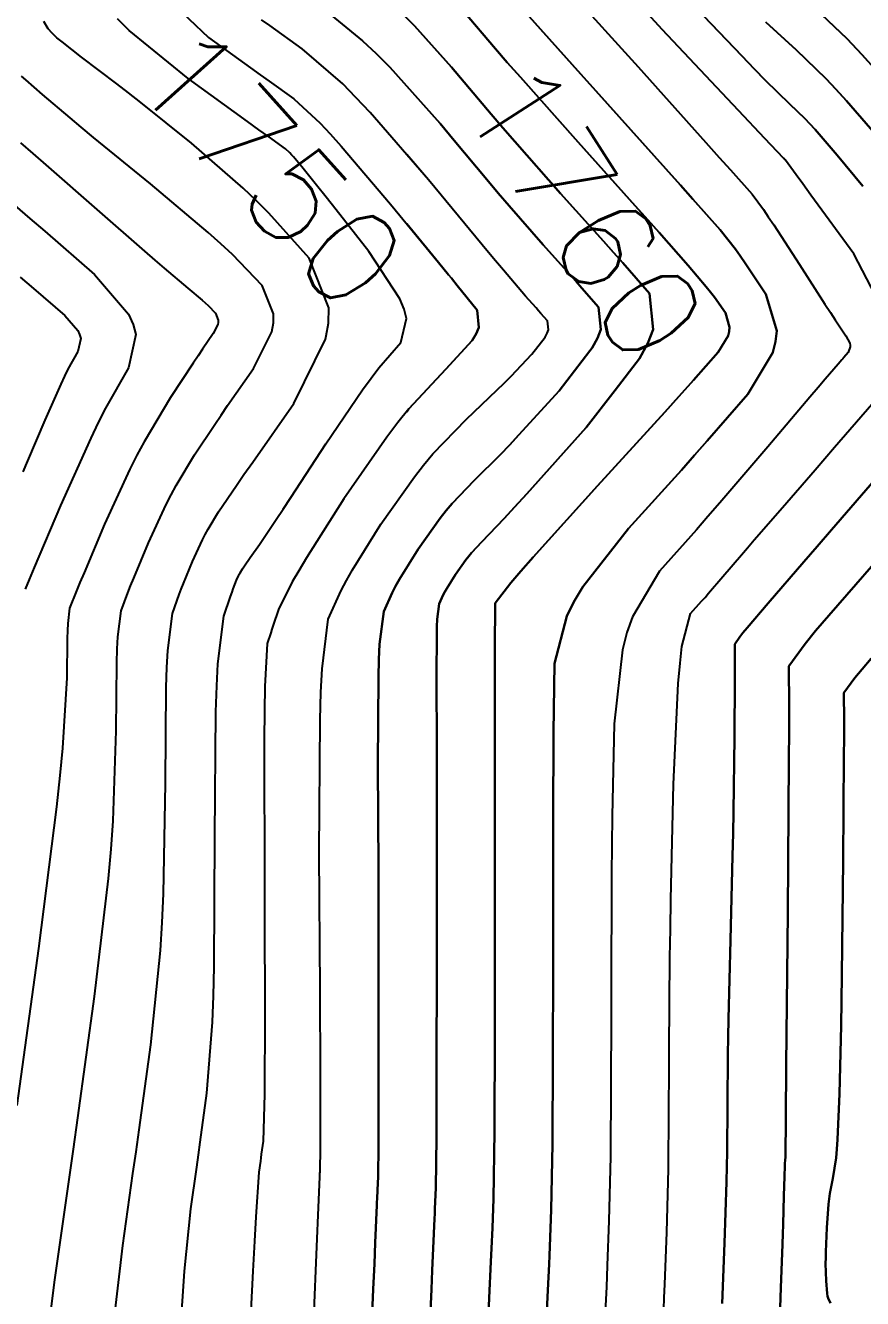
# Model space of a CAD drawing. Header units: metres. Extents: x 837476 to 838477, y 1189012 to 1191014.
# Drawn here: x 837809.7 to 837843.2, y 1189414.4 to 1189465.3 of the extents above; entities that cross this region are included whole.
import ezdxf

# ---------------------------------------------------------------- set-up
doc = ezdxf.new("R2010")
doc.units = ezdxf.units.M
doc.header["$LTSCALE"] = 0.3
doc.layers.add('COTAS 10', color=1, linetype='Continuous')
doc.layers.add('COTAS INT', color=252, linetype='Continuous')
doc.styles.get("Standard").update_dxf_attribs({"font": 'simplex.shx'})

msp = doc.modelspace()

# ---------------------------------------------------------------- linework, layer by layer
at = {"layer": 'COTAS 10'}
for points in [[(837827.182, 1189465.924), (837828.475, 1189464.406), (837828.948, 1189463.864), (837829.472, 1189463.269), (837831.783, 1189460.678), (837834.064, 1189458.133), (837834.57, 1189457.567), (837835.02, 1189457.062), (837836.189, 1189455.737), (837836.91, 1189454.88), (837837.078, 1189454.669), (837837.232, 1189454.47), (837837.674, 1189453.844), (837837.844, 1189453.268), (837837.827, 1189453.1), (837837.782, 1189452.927), (837837.387, 1189452.272), (837836.393, 1189451.148), (837837.387, 1189452.272), (837837.782, 1189452.927), (837837.827, 1189453.1), (837837.844, 1189453.268), (837837.674, 1189453.844), (837837.232, 1189454.47), (837837.078, 1189454.669), (837836.91, 1189454.88), (837836.189, 1189455.737), (837835.02, 1189457.062), (837834.57, 1189457.567), (837834.064, 1189458.133), (837831.783, 1189460.678), (837829.472, 1189463.269), (837828.948, 1189463.864), (837828.475, 1189464.406), (837827.182, 1189465.924)], [(837815.892, 1189413.341), (837815.968, 1189414.496), (837816.041, 1189415.509), (837816.284, 1189417.997), (837816.522, 1189419.662), (837816.592, 1189420.157), (837816.663, 1189420.667), (837816.933, 1189422.631), (837817.153, 1189425.459), (837817.192, 1189426.513), (837817.223, 1189427.685), (837817.254, 1189432.896), (837817.291, 1189437.885), (837817.325, 1189438.916), (837817.368, 1189439.796), (837817.612, 1189441.711), (837817.878, 1189442.495), (837817.936, 1189442.663), (837817.988, 1189442.809), (837818.119, 1189443.156), (837818.208, 1189443.35), (837818.233, 1189443.399), (837818.259, 1189443.447), (837818.352, 1189443.602), (837818.513, 1189443.839), (837818.582, 1189443.938), (837818.661, 1189444.052), (837819.033, 1189444.581), (837819.708, 1189445.578), (837819.979, 1189445.986), (837820.286, 1189446.451), (837821.695, 1189448.608), (837823.156, 1189450.769), (837823.496, 1189451.237), (837823.806, 1189451.649), (837824.693, 1189452.665), (837824.922, 1189453.616), (837824.819, 1189453.986), (837824.643, 1189454.402), (837823.405, 1189456.293), (837821.955, 1189458.148), (837821.644, 1189458.542), (837821.374, 1189458.885), (837820.728, 1189459.692), (837820.392, 1189460.088), (837820.316, 1189460.172), (837820.249, 1189460.244), (837820.069, 1189460.41), (837819.394, 1189460.897), (837819.015, 1189461.172), (837818.552, 1189461.507), (837816.184, 1189463.22), (837813.815, 1189465.139), (837813.352, 1189465.605)], [(837844.265, 1189460.309), (837842.516, 1189462.333), (837842.094, 1189462.794), (837841.699, 1189463.212), (837840.5, 1189464.365), (837839.287, 1189465.48)], [(837839.287, 1189465.48), (837840.5, 1189464.365), (837841.699, 1189463.212), (837842.094, 1189462.794), (837842.516, 1189462.333), (837844.265, 1189460.309)], [(837809.463, 1189455.268), (837809.994, 1189454.817), (837811.245, 1189453.742), (837811.768, 1189453.132), (837811.84, 1189452.974), (837811.881, 1189452.82), (837811.766, 1189452.305), (837811.37, 1189451.587), (837811.233, 1189451.306), (837811.084, 1189450.989), (837810.448, 1189449.545), (837809.752, 1189447.919), (837809.565, 1189447.487)], [(837828.201, 1189413.773), (837828.229, 1189414.43), (837828.294, 1189415.874), (837828.331, 1189416.695), (837828.342, 1189416.96), (837828.354, 1189417.242), (837828.397, 1189418.393), (837828.432, 1189421.093), (837828.439, 1189422.35), (837828.445, 1189423.828), (837828.454, 1189431.007), (837828.455, 1189437.972), (837828.456, 1189439.316), (837828.456, 1189440.405), (837828.46, 1189442.227), (837829.091, 1189443.047), (837829.487, 1189443.506), (837829.98, 1189444.065), (837832.558, 1189446.921), (837835.248, 1189449.877), (837835.811, 1189450.5), (837836.295, 1189451.037), (837836.393, 1189451.148), (837836.295, 1189451.037), (837835.811, 1189450.5), (837835.248, 1189449.877), (837832.558, 1189446.921), (837829.98, 1189444.065), (837829.487, 1189443.506), (837829.091, 1189443.047), (837828.46, 1189442.227), (837828.456, 1189440.405), (837828.456, 1189439.316), (837828.455, 1189437.972), (837828.454, 1189431.007), (837828.445, 1189423.828), (837828.439, 1189422.35), (837828.432, 1189421.093), (837828.397, 1189418.393), (837828.354, 1189417.242), (837828.342, 1189416.96), (837828.331, 1189416.695), (837828.294, 1189415.874), (837828.229, 1189414.43), (837828.201, 1189413.773)], [(837839.841, 1189413.243), (837839.898, 1189414.838), (837839.958, 1189416.578), (837839.972, 1189416.992), (837839.984, 1189417.375), (837840.017, 1189418.511), (837840.038, 1189419.287), (837840.042, 1189419.443), (837840.046, 1189419.573), (837840.055, 1189419.833), (837840.059, 1189419.911), (837840.061, 1189419.928), (837840.062, 1189419.942), (837840.067, 1189419.973), (837840.071, 1189420.001), (837840.072, 1189420.013), (837840.073, 1189420.026), (837840.076, 1189420.088), (837840.091, 1189421.628), (837840.111, 1189423.743), (837840.167, 1189429.842), (837840.215, 1189435.958), (837840.222, 1189437.139), (837840.225, 1189438.098), (837840.21, 1189439.709), (837840.862, 1189440.608), (837841.284, 1189441.119), (837841.812, 1189441.742), (837844.595, 1189444.936)], [(837844.595, 1189444.936), (837841.812, 1189441.742), (837841.284, 1189441.119), (837840.862, 1189440.608), (837840.21, 1189439.709), (837840.225, 1189438.098), (837840.222, 1189437.139), (837840.215, 1189435.958), (837840.167, 1189429.842), (837840.111, 1189423.743), (837840.091, 1189421.628), (837840.076, 1189420.088), (837840.073, 1189420.026), (837840.072, 1189420.013), (837840.071, 1189420.001), (837840.067, 1189419.973), (837840.062, 1189419.942), (837840.061, 1189419.928), (837840.059, 1189419.911), (837840.055, 1189419.833), (837840.046, 1189419.573), (837840.042, 1189419.443), (837840.038, 1189419.287), (837840.017, 1189418.511), (837839.984, 1189417.375), (837839.972, 1189416.992), (837839.958, 1189416.578), (837839.898, 1189414.838), (837839.841, 1189413.243)]]:
    msp.add_lwpolyline(points, dxfattribs=at)
at = {"layer": 'COTAS INT'}
for points in [[(837844.212, 1189453.518), (837842.808, 1189456.209), (837841.098, 1189458.552), (837840.77, 1189459.001), (837840.505, 1189459.363), (837840.074, 1189459.951), (837840.056, 1189459.973), (837840.051, 1189459.978), (837840.047, 1189459.984), (837840.032, 1189460.002), (837840.019, 1189460.017), (837840.016, 1189460.021), (837840.013, 1189460.024), (837840.004, 1189460.032), (837839.253, 1189460.827), (837838.199, 1189461.944), (837835.14, 1189465.186), (837832.075, 1189468.54)], [(837844.212, 1189453.518), (837842.808, 1189456.209), (837841.098, 1189458.552), (837840.77, 1189459.001), (837840.505, 1189459.363), (837840.074, 1189459.951), (837840.056, 1189459.973), (837840.051, 1189459.978), (837840.047, 1189459.984), (837840.032, 1189460.002), (837840.019, 1189460.017), (837840.016, 1189460.021), (837840.013, 1189460.024), (837840.004, 1189460.032), (837839.253, 1189460.827), (837838.199, 1189461.944), (837835.14, 1189465.186), (837832.075, 1189468.54)], [(837815.424, 1189466.349), (837816.999, 1189464.867), (837818.68, 1189463.652), (837819.067, 1189463.373), (837819.419, 1189463.12), (837820.405, 1189462.412), (837821.463, 1189461.434), (837821.86, 1189461.01), (837822.303, 1189460.519), (837824.28, 1189458.191), (837826.194, 1189455.862), (837826.596, 1189455.369), (837826.713, 1189455.226), (837826.943, 1189454.943), (837827.737, 1189453.955), (837827.811, 1189453.253), (837827.704, 1189453.007), (837827.541, 1189452.739), (837826.495, 1189451.585), (837825.011, 1189449.999), (837824.574, 1189449.459), (837824.124, 1189448.874), (837822.403, 1189446.398), (837820.91, 1189444.038), (837820.604, 1189443.528), (837820.346, 1189443.08), (837819.801, 1189441.977), (837819.584, 1189441.344), (837819.532, 1189441.191), (837819.484, 1189441.049), (837819.339, 1189440.62), (837819.248, 1189438.89), (837819.234, 1189437.928), (837819.224, 1189436.756), (837819.23, 1189430.781), (837819.244, 1189424.769), (837819.24, 1189423.575), (837819.233, 1189422.584), (837819.18, 1189420.704), (837819.108, 1189420.178), (837819.089, 1189420.042), (837819.07, 1189419.91), (837819.006, 1189419.464), (837818.886, 1189417.676), (837818.831, 1189416.697), (837818.767, 1189415.507), (837818.46, 1189409.464)], [(837821.235, 1189466.303), (837823.162, 1189464.728), (837823.705, 1189464.215), (837824.251, 1189463.669), (837826.257, 1189461.42), (837826.822, 1189460.742), (837828.124, 1189459.175), (837828.583, 1189458.633), (837829.017, 1189458.124), (837830.377, 1189456.57), (837831.446, 1189455.376), (837831.697, 1189455.094), (837831.929, 1189454.834), (837832.601, 1189454.07), (837832.69, 1189453.175), (837832.553, 1189452.833), (837832.347, 1189452.449), (837832.248, 1189452.319), (837831.02, 1189450.722), (837829.414, 1189448.958), (837829.032, 1189448.551), (837828.677, 1189448.181), (837827.622, 1189447.138), (837826.745, 1189446.223), (837826.503, 1189445.932), (837826.26, 1189445.626), (837825.385, 1189444.386), (837824.641, 1189443.187), (837824.481, 1189442.906), (837824.341, 1189442.648), (837824.004, 1189441.899), (837823.842, 1189440.593), (837823.813, 1189439.982), (837823.792, 1189439.264), (837823.771, 1189435.771), (837823.791, 1189431.598), (837823.795, 1189430.45), (837823.798, 1189429.307), (837823.802, 1189425.206), (837823.798, 1189421.816), (837823.796, 1189421.121), (837823.793, 1189420.531), (837823.777, 1189419.277), (837823.757, 1189418.759), (837823.752, 1189418.633), (837823.747, 1189418.514), (837823.73, 1189418.144), (837823.666, 1189416.634), (837823.631, 1189415.796), (837823.588, 1189414.776), (837823.373, 1189409.575)], [(837831.399, 1189466.772), (837834.179, 1189463.685), (837836.89, 1189460.665), (837837.431, 1189460.063), (837837.88, 1189459.561), (837838.742, 1189458.593), (837839.195, 1189457.974), (837839.386, 1189457.693), (837839.605, 1189457.364), (837840.634, 1189455.777), (837841.657, 1189454.186), (837841.873, 1189453.854), (837842.06, 1189453.569), (837842.491, 1189452.931), (837842.652, 1189452.626), (837842.668, 1189452.55), (837842.671, 1189452.479), (837842.58, 1189452.253), (837842.414, 1189452.061), (837842.37, 1189452.01), (837842.327, 1189451.961), (837842.182, 1189451.793), (837841.667, 1189451.189), (837841.391, 1189450.864), (837841.058, 1189450.471), (837839.374, 1189448.485), (837837.456, 1189446.244), (837836.976, 1189445.691), (837836.517, 1189445.166), (837835.041, 1189443.516), (837833.951, 1189441.689), (837833.735, 1189441.054), (837833.556, 1189440.363), (837833.222, 1189437.399), (837833.148, 1189433.713), (837833.134, 1189432.566), (837833.123, 1189431.365), (837833.105, 1189426.573), (837833.091, 1189422.051), (837833.083, 1189421.021), (837833.072, 1189420.086), (837833.016, 1189417.51), (837832.95, 1189415.724), (837832.932, 1189415.288), (837832.915, 1189414.877), (837832.857, 1189413.604)], [(837831.399, 1189466.772), (837834.179, 1189463.685), (837836.89, 1189460.665), (837837.431, 1189460.063), (837837.88, 1189459.561), (837838.742, 1189458.593), (837839.195, 1189457.974), (837839.386, 1189457.693), (837839.605, 1189457.364), (837840.634, 1189455.777), (837841.657, 1189454.186), (837841.873, 1189453.854), (837842.06, 1189453.569), (837842.491, 1189452.931), (837842.652, 1189452.626), (837842.668, 1189452.55), (837842.671, 1189452.479), (837842.58, 1189452.253), (837842.414, 1189452.061), (837842.37, 1189452.01), (837842.327, 1189451.961), (837842.182, 1189451.793), (837841.667, 1189451.189), (837841.391, 1189450.864), (837841.058, 1189450.471), (837839.374, 1189448.485), (837837.456, 1189446.244), (837836.976, 1189445.691), (837836.517, 1189445.166), (837835.041, 1189443.516), (837833.951, 1189441.689), (837833.735, 1189441.054), (837833.556, 1189440.363), (837833.222, 1189437.399), (837833.148, 1189433.713), (837833.134, 1189432.566), (837833.123, 1189431.365), (837833.105, 1189426.573), (837833.091, 1189422.051), (837833.083, 1189421.021), (837833.072, 1189420.086), (837833.016, 1189417.51), (837832.95, 1189415.724), (837832.932, 1189415.288), (837832.915, 1189414.877), (837832.857, 1189413.604)], [(837843.178, 1189458.916), (837842.148, 1189460.156), (837841.267, 1189461.175), (837841.055, 1189461.407), (837840.856, 1189461.618), (837840.252, 1189462.199), (837839.27, 1189463.154), (837838.833, 1189463.6), (837838.325, 1189464.126), (837835.892, 1189466.684)], [(837835.892, 1189466.684), (837838.325, 1189464.126), (837838.833, 1189463.6), (837839.27, 1189463.154), (837840.252, 1189462.199), (837840.856, 1189461.618), (837841.055, 1189461.407), (837841.267, 1189461.175), (837842.148, 1189460.156), (837843.178, 1189458.916)], [(837843.764, 1189463.49), (837843.133, 1189464.18), (837842.543, 1189464.806), (837840.749, 1189466.531)], [(837840.749, 1189466.531), (837842.543, 1189464.806), (837843.133, 1189464.18), (837843.764, 1189463.49)], [(837829.7, 1189465.841), (837831.891, 1189463.398), (837832.487, 1189462.732), (837835.294, 1189459.603), (837835.876, 1189458.953), (837836.374, 1189458.396), (837837.466, 1189457.165), (837838.074, 1189456.393), (837838.267, 1189456.126), (837838.471, 1189455.835), (837839.295, 1189454.589), (837839.727, 1189453.127), (837839.684, 1189452.699), (837839.569, 1189452.261), (837838.567, 1189450.598), (837836.945, 1189448.722), (837836.44, 1189448.15), (837835.911, 1189447.555), (837833.8, 1189445.218), (837831.965, 1189442.877), (837831.611, 1189442.28), (837831.324, 1189441.705), (837830.841, 1189439.813), (837830.802, 1189437.059), (837830.795, 1189435.941), (837830.789, 1189434.669), (837830.779, 1189428.79), (837830.768, 1189422.94), (837830.761, 1189421.685), (837830.752, 1189420.59), (837830.706, 1189417.952), (837830.652, 1189416.483), (837830.637, 1189416.124), (837830.623, 1189415.786), (837830.575, 1189414.739), (837830.51, 1189413.328)], [(837830.51, 1189413.328), (837830.575, 1189414.739), (837830.623, 1189415.786), (837830.637, 1189416.124), (837830.652, 1189416.483), (837830.706, 1189417.952), (837830.752, 1189420.59), (837830.761, 1189421.685), (837830.768, 1189422.94), (837830.779, 1189428.79), (837830.789, 1189434.669), (837830.795, 1189435.941), (837830.802, 1189437.059), (837830.841, 1189439.813), (837831.324, 1189441.705), (837831.611, 1189442.28), (837831.965, 1189442.877), (837833.8, 1189445.218), (837835.911, 1189447.555), (837836.44, 1189448.15), (837836.945, 1189448.722), (837838.567, 1189450.598), (837839.569, 1189452.261), (837839.684, 1189452.699), (837839.727, 1189453.127), (837839.295, 1189454.589), (837838.471, 1189455.835), (837838.267, 1189456.126), (837838.074, 1189456.393), (837837.466, 1189457.165), (837836.374, 1189458.396), (837835.876, 1189458.953), (837835.294, 1189459.603), (837832.487, 1189462.732), (837831.891, 1189463.398), (837829.7, 1189465.841)], [(837813.196, 1189413.343), (837813.562, 1189416.53), (837813.974, 1189419.414), (837814.095, 1189420.272), (837814.218, 1189421.156), (837814.686, 1189424.559), (837815.073, 1189428.334), (837815.145, 1189429.452), (837815.201, 1189430.601), (837815.278, 1189435.011), (837815.307, 1189438.862), (837815.333, 1189439.658), (837815.367, 1189440.338), (837815.554, 1189441.816), (837815.823, 1189442.57), (837815.908, 1189442.793), (837815.997, 1189443.022), (837816.358, 1189443.9), (837816.754, 1189444.763), (837816.866, 1189444.983), (837816.979, 1189445.194), (837817.392, 1189445.885), (837818.109, 1189446.937), (837818.413, 1189447.375), (837818.763, 1189447.876), (837820.407, 1189450.219), (837821.682, 1189452.788), (837821.708, 1189452.93), (837821.799, 1189453.434), (837821.815, 1189454.05), (837821.018, 1189456.038), (837819.406, 1189457.838), (837818.907, 1189458.337), (837818.385, 1189458.836), (837816.312, 1189460.639), (837814.287, 1189462.263), (837813.796, 1189462.648), (837813.334, 1189463.006), (837811.919, 1189464.069), (837811.147, 1189464.683), (837810.93, 1189464.854), (837810.737, 1189465.037), (837810.579, 1189465.206), (837810.413, 1189465.499)], [(837821.052, 1189409.715), (837821.346, 1189416.808), (837821.384, 1189417.737), (837821.449, 1189419.279), (837821.455, 1189419.423), (837821.457, 1189419.469), (837821.459, 1189419.518), (837821.467, 1189419.719), (837821.473, 1189420.206), (837821.474, 1189420.435), (837821.475, 1189420.705), (837821.477, 1189422.022), (837821.469, 1189424.551), (837821.465, 1189425.585), (837821.459, 1189426.764), (837821.428, 1189432.23), (837821.46, 1189437.567), (837821.493, 1189438.664), (837821.537, 1189439.597), (837821.784, 1189441.593), (837822.3, 1189442.736), (837822.513, 1189443.131), (837822.757, 1189443.56), (837823.894, 1189445.392), (837825.231, 1189447.286), (837825.602, 1189447.754), (837825.972, 1189448.198), (837827.312, 1189449.596), (837828.529, 1189450.747), (837828.823, 1189451.035), (837829.097, 1189451.31), (837829.93, 1189452.191), (837830.457, 1189452.877), (837830.539, 1189453.03), (837830.594, 1189453.166), (837830.558, 1189453.522), (837830.291, 1189453.825), (837830.199, 1189453.929), (837830.099, 1189454.041), (837829.674, 1189454.516), (837828.79, 1189455.551), (837828.4, 1189456.017), (837827.948, 1189456.56), (837825.794, 1189459.168), (837823.459, 1189461.866), (837822.894, 1189462.467), (837822.364, 1189463.004), (837820.74, 1189464.414), (837819.443, 1189465.342), (837819.119, 1189465.575)], [(837825.878, 1189413.89), (837825.916, 1189414.785), (837825.947, 1189415.532), (837826.012, 1189417.009), (837826.039, 1189417.604), (837826.047, 1189417.797), (837826.056, 1189418), (837826.087, 1189418.835), (837826.113, 1189420.855), (837826.118, 1189421.806), (837826.122, 1189422.927), (837826.128, 1189428.39), (837826.126, 1189434.063), (837826.125, 1189435.316), (837826.123, 1189436.431), (837826.113, 1189439.311), (837826.123, 1189440.961), (837826.133, 1189441.3), (837826.147, 1189441.589), (837826.223, 1189442.206), (837826.383, 1189442.559), (837826.449, 1189442.681), (837826.524, 1189442.814), (837826.876, 1189443.38), (837827.289, 1189443.966), (837827.404, 1189444.111), (837827.518, 1189444.248), (837827.932, 1189444.68), (837828.825, 1189445.614), (837829.242, 1189446.068), (837829.731, 1189446.606), (837832.11, 1189449.253), (837833.259, 1189450.749), (837834.237, 1189452.021), (837834.568, 1189452.636), (837834.786, 1189453.185), (837834.644, 1189454.617), (837833.566, 1189455.842), (837833.196, 1189456.259), (837832.794, 1189456.711), (837831.08, 1189458.624), (837829.245, 1189460.696), (837828.766, 1189461.248), (837828.299, 1189461.791), (837826.719, 1189463.672), (837825.24, 1189465.331), (837824.838, 1189465.733)], [(837824.838, 1189465.733), (837825.24, 1189465.331), (837826.719, 1189463.672), (837828.299, 1189461.791), (837828.766, 1189461.248), (837829.245, 1189460.696), (837831.08, 1189458.624), (837832.794, 1189456.711), (837833.196, 1189456.259), (837833.566, 1189455.842), (837834.644, 1189454.617), (837834.786, 1189453.185), (837834.568, 1189452.636), (837834.237, 1189452.021), (837833.259, 1189450.749), (837832.11, 1189449.253), (837829.731, 1189446.606), (837829.242, 1189446.068), (837828.825, 1189445.614), (837827.932, 1189444.68), (837827.518, 1189444.248), (837827.404, 1189444.111), (837827.289, 1189443.966), (837826.876, 1189443.38), (837826.524, 1189442.814), (837826.449, 1189442.681), (837826.383, 1189442.559), (837826.223, 1189442.206), (837826.147, 1189441.589), (837826.133, 1189441.3), (837826.123, 1189440.961), (837826.113, 1189439.311), (837826.123, 1189436.431), (837826.125, 1189435.316), (837826.126, 1189434.063), (837826.128, 1189428.39), (837826.122, 1189422.927), (837826.118, 1189421.806), (837826.113, 1189420.855), (837826.087, 1189418.835), (837826.056, 1189418), (837826.047, 1189417.797), (837826.039, 1189417.604), (837826.012, 1189417.009), (837825.947, 1189415.532), (837825.916, 1189414.785), (837825.878, 1189413.89)], [(837810.351, 1189411.176), (837810.84, 1189415.062), (837811.426, 1189419.167), (837811.598, 1189420.387), (837811.773, 1189421.644), (837812.439, 1189426.487), (837812.993, 1189431.209), (837813.097, 1189432.39), (837813.18, 1189433.516), (837813.302, 1189437.126), (837813.322, 1189439.839), (837813.341, 1189440.4), (837813.365, 1189440.879), (837813.497, 1189441.92), (837813.768, 1189442.644), (837813.88, 1189442.923), (837814.007, 1189443.235), (837814.597, 1189444.645), (837815.3, 1189446.177), (837815.499, 1189446.566), (837815.698, 1189446.941), (837816.432, 1189448.168), (837817.247, 1189449.384), (837817.498, 1189449.752), (837817.76, 1189450.132), (837818.795, 1189451.617), (837819.522, 1189453.082), (837819.589, 1189453.449), (837819.598, 1189453.801), (837819.143, 1189454.933), (837817.951, 1189456.181), (837817.495, 1189456.606), (837816.983, 1189457.064), (837814.679, 1189459.003), (837812.397, 1189460.866), (837811.899, 1189461.276), (837811.459, 1189461.641), (837810.357, 1189462.576), (837809.682, 1189463.166), (837809.512, 1189463.313)], [(837823.373, 1189409.575), (837823.588, 1189414.776), (837823.631, 1189415.796), (837823.666, 1189416.634), (837823.73, 1189418.144), (837823.747, 1189418.514), (837823.752, 1189418.633), (837823.757, 1189418.759), (837823.777, 1189419.277), (837823.793, 1189420.531), (837823.796, 1189421.121), (837823.798, 1189421.816), (837823.802, 1189425.206), (837823.798, 1189429.307), (837823.795, 1189430.45), (837823.791, 1189431.598), (837823.771, 1189435.771), (837823.792, 1189439.264), (837823.813, 1189439.982), (837823.842, 1189440.593), (837824.004, 1189441.899), (837824.341, 1189442.648), (837824.481, 1189442.906), (837824.641, 1189443.187), (837825.385, 1189444.386), (837826.26, 1189445.626), (837826.503, 1189445.932), (837826.745, 1189446.223), (837827.622, 1189447.138), (837828.677, 1189448.181), (837829.032, 1189448.551), (837829.414, 1189448.958), (837831.02, 1189450.722), (837832.248, 1189452.319), (837832.347, 1189452.449), (837832.553, 1189452.833), (837832.69, 1189453.175), (837832.601, 1189454.07), (837831.929, 1189454.834), (837831.697, 1189455.094), (837831.446, 1189455.376), (837830.377, 1189456.57), (837829.017, 1189458.124), (837828.583, 1189458.633), (837828.124, 1189459.175), (837826.822, 1189460.742), (837826.257, 1189461.42), (837824.923, 1189462.915)], [(837809.472, 1189460.643), (837809.966, 1189460.217), (837810.483, 1189459.77), (837812.534, 1189457.975), (837814.429, 1189456.315), (837814.847, 1189455.953), (837815.219, 1189455.632), (837816.174, 1189454.827), (837816.739, 1189454.352), (837816.865, 1189454.239), (837816.977, 1189454.135), (837817.269, 1189453.829), (837817.381, 1189453.551), (837817.378, 1189453.465), (837817.362, 1189453.375), (837817.184, 1189453.015), (837816.756, 1189452.388), (837816.583, 1189452.128), (837816.385, 1189451.832), (837815.473, 1189450.452), (837814.418, 1189448.688), (837814.131, 1189448.15), (837813.846, 1189447.59), (837812.836, 1189445.389), (837812.016, 1189443.448), (837811.851, 1189443.053), (837811.713, 1189442.719), (837811.44, 1189442.025), (837811.363, 1189441.42), (837811.349, 1189441.142), (837811.338, 1189440.817), (837811.326, 1189439.241), (837811.158, 1189436.432), (837811.049, 1189435.329), (837810.912, 1189434.085), (837810.192, 1189428.415), (837809.328, 1189422.133)], [(837821.052, 1189409.715), (837821.346, 1189416.808), (837821.384, 1189417.737), (837821.449, 1189419.279), (837821.455, 1189419.423), (837821.457, 1189419.469), (837821.459, 1189419.518), (837821.467, 1189419.719), (837821.473, 1189420.206), (837821.474, 1189420.435), (837821.475, 1189420.705), (837821.477, 1189422.022), (837821.469, 1189424.551), (837821.465, 1189425.585), (837821.459, 1189426.764), (837821.428, 1189432.23), (837821.46, 1189437.567), (837821.493, 1189438.664), (837821.537, 1189439.597), (837821.784, 1189441.593), (837822.3, 1189442.736), (837822.513, 1189443.131), (837822.757, 1189443.56), (837823.894, 1189445.392), (837825.231, 1189447.286), (837825.602, 1189447.754), (837825.972, 1189448.198), (837827.312, 1189449.596), (837828.529, 1189450.747), (837828.823, 1189451.035), (837829.097, 1189451.31), (837829.93, 1189452.191), (837830.457, 1189452.877), (837830.539, 1189453.03), (837830.594, 1189453.166), (837830.558, 1189453.522), (837830.291, 1189453.825), (837830.199, 1189453.929), (837830.099, 1189454.041), (837829.674, 1189454.516), (837828.79, 1189455.551), (837828.4, 1189456.017), (837827.948, 1189456.56), (837825.794, 1189459.168), (837824.923, 1189460.174)], [(837809.246, 1189458.141), (837809.852, 1189457.622), (837810.441, 1189457.115), (837812.437, 1189455.376), (837813.796, 1189453.79), (837813.984, 1189453.379), (837814.09, 1189452.981), (837813.793, 1189451.642), (837812.871, 1189450.031), (837812.584, 1189449.46), (837812.282, 1189448.836), (837811.075, 1189446.133), (837810.025, 1189443.661), (837809.823, 1189443.182), (837809.658, 1189442.793)], [(837824.923, 1189449.891), (837825.011, 1189449.999), (837826.495, 1189451.585), (837827.541, 1189452.739), (837827.704, 1189453.007), (837827.811, 1189453.253), (837827.737, 1189453.955), (837826.943, 1189454.943), (837826.713, 1189455.226), (837826.596, 1189455.369), (837826.194, 1189455.862), (837824.923, 1189457.408)], [(837835.207, 1189413.968), (837835.227, 1189414.452), (837835.248, 1189414.965), (837835.326, 1189417.068), (837835.392, 1189419.582), (837835.404, 1189420.356), (837835.414, 1189421.163), (837835.43, 1189424.356), (837835.457, 1189428.062), (837835.473, 1189429.192), (837835.494, 1189430.367), (837835.603, 1189434.985), (837835.789, 1189439.021), (837835.859, 1189439.828), (837835.936, 1189440.501), (837836.282, 1189441.814), (837836.722, 1189442.306), (837836.859, 1189442.462), (837837.003, 1189442.627), (837837.575, 1189443.295), (837838.314, 1189444.16), (837838.562, 1189444.449), (837838.83, 1189444.759), (837839.956, 1189446.058), (837841.266, 1189447.568), (837841.649, 1189448.011), (837842.042, 1189448.466), (837843.536, 1189450.196)], [(837835.207, 1189413.968), (837835.227, 1189414.452), (837835.248, 1189414.965), (837835.326, 1189417.068), (837835.392, 1189419.582), (837835.404, 1189420.356), (837835.414, 1189421.163), (837835.43, 1189424.356), (837835.457, 1189428.062), (837835.473, 1189429.192), (837835.494, 1189430.367), (837835.603, 1189434.985), (837835.789, 1189439.021), (837835.859, 1189439.828), (837835.936, 1189440.501), (837836.282, 1189441.814), (837836.722, 1189442.306), (837836.859, 1189442.462), (837837.003, 1189442.627), (837837.575, 1189443.295), (837838.314, 1189444.16), (837838.562, 1189444.449), (837838.83, 1189444.759), (837839.956, 1189446.058), (837841.266, 1189447.568), (837841.649, 1189448.011), (837842.042, 1189448.466), (837843.536, 1189450.196)], [(837837.546, 1189414.206), (837837.636, 1189416.626), (837837.712, 1189419.079), (837837.726, 1189419.691), (837837.738, 1189420.275), (837837.756, 1189422.139), (837837.775, 1189424.172), (837837.787, 1189424.861), (837837.801, 1189425.605), (837837.879, 1189428.747), (837837.961, 1189432.121), (837837.979, 1189433.01), (837837.995, 1189433.881), (837838.034, 1189436.863), (837838.053, 1189439.173), (837838.055, 1189439.619), (837838.056, 1189439.981), (837838.05, 1189440.591), (837838.247, 1189440.882), (837838.376, 1189441.042), (837838.538, 1189441.238), (837839.389, 1189442.233), (837840.818, 1189443.882), (837841.343, 1189444.49), (837841.925, 1189445.163), (837844.492, 1189448.139)], [(837844.492, 1189448.139), (837841.925, 1189445.163), (837841.343, 1189444.49), (837840.818, 1189443.882), (837839.389, 1189442.233), (837838.538, 1189441.238), (837838.376, 1189441.042), (837838.247, 1189440.882), (837838.05, 1189440.591), (837838.056, 1189439.981), (837838.055, 1189439.619), (837838.053, 1189439.173), (837838.034, 1189436.863), (837837.995, 1189433.881), (837837.979, 1189433.01), (837837.961, 1189432.121), (837837.879, 1189428.747), (837837.801, 1189425.605), (837837.787, 1189424.861), (837837.775, 1189424.172), (837837.756, 1189422.139), (837837.738, 1189420.275), (837837.726, 1189419.691), (837837.712, 1189419.079), (837837.636, 1189416.626), (837837.546, 1189414.206)], [(837841.876, 1189414.218), (837841.784, 1189414.416), (837841.764, 1189414.506), (837841.746, 1189414.612), (837841.7, 1189415.121), (837841.685, 1189415.815), (837841.687, 1189416.038), (837841.691, 1189416.275), (837841.729, 1189417.238), (837841.8, 1189418.179), (837841.826, 1189418.402), (837841.854, 1189418.608), (837841.978, 1189419.215), (837842.103, 1189420.038), (837842.133, 1189420.38), (837842.16, 1189420.772), (837842.239, 1189422.6), (837842.301, 1189425.338), (837842.316, 1189426.304), (837842.331, 1189427.359), (837842.382, 1189431.921), (837842.415, 1189436.084), (837842.419, 1189436.887), (837842.421, 1189437.54), (837842.412, 1189438.636), (837842.855, 1189439.248), (837843.142, 1189439.595), (837843.502, 1189440.019)], [(837843.502, 1189440.019), (837843.142, 1189439.595), (837842.855, 1189439.248), (837842.412, 1189438.636), (837842.421, 1189437.54), (837842.419, 1189436.887), (837842.415, 1189436.084), (837842.382, 1189431.921), (837842.331, 1189427.359), (837842.316, 1189426.304), (837842.301, 1189425.338), (837842.239, 1189422.6), (837842.16, 1189420.772), (837842.133, 1189420.38), (837842.103, 1189420.038), (837841.978, 1189419.215), (837841.854, 1189418.608), (837841.826, 1189418.402), (837841.8, 1189418.179), (837841.729, 1189417.238), (837841.691, 1189416.275), (837841.687, 1189416.038), (837841.685, 1189415.815), (837841.7, 1189415.121), (837841.746, 1189414.612), (837841.764, 1189414.506), (837841.784, 1189414.416), (837841.876, 1189414.218)]]:
    msp.add_lwpolyline(points, dxfattribs=at)

# ---------------------------------------------------------------- texts
at = {"layer": 'COTAS 10', "char_height": 3.8, "attachment_point": 7}
for s, insert, rotation in [('1750', (837813.68, 1189463.284), 311.9448), ('1760', (837826.889, 1189462.392), 302.7931), ('1760', (837826.889, 1189462.392), 302.7931)]:
    msp.add_mtext(s, dxfattribs=dict(at, insert=insert, rotation=rotation))

doc.saveas('drawing.dxf')
